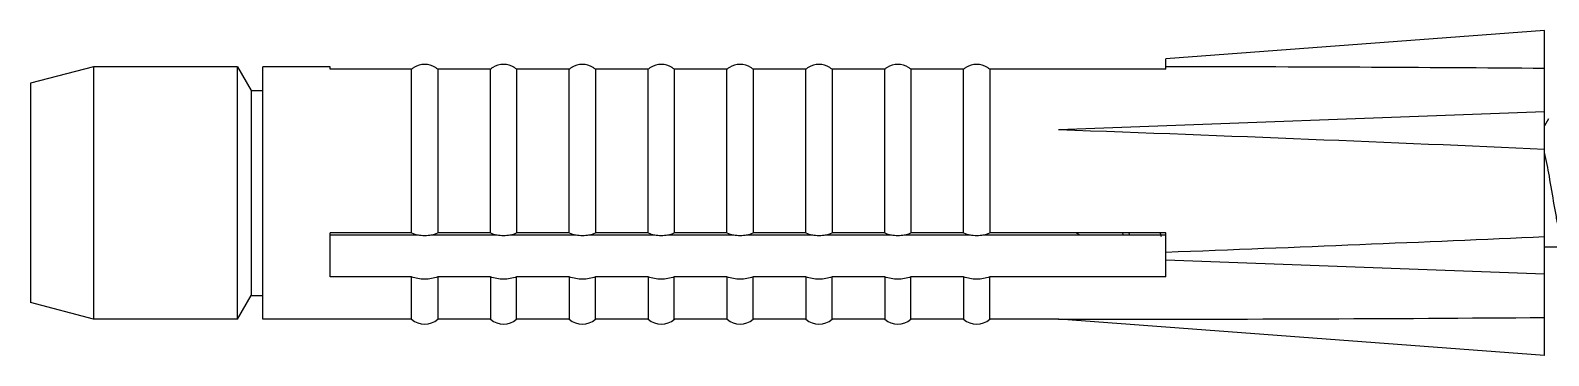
# Model space of a CAD drawing. Header units: millimetres. Extents: x 7820 to 8643, y -320 to 1669.
# Drawn here: x 7922.77 to 7937.21, y -164.96 to -161.87 of the extents above; entities that cross this region are included whole.
import ezdxf

# ---------------------------------------------------------------- set-up
doc = ezdxf.new("R2010")
doc.units = ezdxf.units.MM
doc.header["$MEASUREMENT"] = 0
doc.layers.add('AXES', color=7, linetype='Continuous')
doc.layers.add('GEOM', color=7, linetype='Continuous')

msp = doc.modelspace()

# ---------------------------------------------------------------- linework, layer by layer
at = {"linetype": 'Continuous'}
for p, q in [((7937.21, -162.712), (7937.171, -162.779)), ((7937.171, -163.93), (7937.368, -163.93))]:
    msp.add_line(p, q, dxfattribs=at)
at = {"layer": 'AXES', "linetype": 'Continuous'}
for p, q in [((7937.171, -161.872), (7933.571, -162.141)), ((7937.171, -164.962), (7937.171, -161.872)), ((7923.371, -162.217), (7922.771, -162.375)), ((7923.371, -162.217), (7923.371, -164.617)), ((7924.741, -162.217), (7923.371, -162.217)), ((7925.621, -162.217), (7924.981, -162.217)), ((7922.771, -162.375), (7922.771, -164.459)), ((7937.171, -162.645), (7932.551, -162.817)), ((7937.171, -164.19), (7933.571, -164.055)), ((7923.371, -164.617), (7922.771, -164.459)), ((7924.741, -164.617), (7923.371, -164.617)), ((7926.396, -164.617), (7924.981, -164.617)), ((7927.146, -164.617), (7926.645, -164.617)), ((7927.896, -164.617), (7927.395, -164.617)), ((7928.646, -164.617), (7928.145, -164.617)), ((7929.396, -164.617), (7928.895, -164.617)), ((7930.146, -164.617), (7929.645, -164.617)), ((7930.896, -164.617), (7930.395, -164.617)), ((7931.646, -164.617), (7931.145, -164.617)), ((7932.551, -164.617), (7931.895, -164.617)), ((7937.171, -164.962), (7932.551, -164.617))]:
    msp.add_line(p, q, dxfattribs=at)
for major_axis, ratio, start_param, end_param in [((32.742, 0.59), 0.031922, 0.886232, 1.021097), ((32.742, -0.612), 0.031533, 0.887396, 1.058391), ((32.742, 0.612), 0.031533, -1.022261, -0.887396), ((32.742, -0.59), 0.031922, -1.057227, -0.886232)]:
    msp.add_ellipse((7916.481, -163.417), major_axis=major_axis, ratio=ratio, start_param=start_param, end_param=end_param, dxfattribs=at)
at = {"layer": 'GEOM', "linetype": 'Continuous'}
for p, q in [((7933.571, -162.242), (7933.571, -162.141)), ((7924.741, -164.617), (7924.741, -162.217)), ((7924.741, -162.217), (7924.871, -162.442)), ((7924.981, -164.617), (7924.981, -162.217)), ((7925.621, -162.242), (7925.621, -162.217)), ((7926.396, -162.242), (7925.621, -162.242)), ((7926.396, -163.797), (7926.396, -162.242)), ((7926.645, -162.242), (7926.645, -163.797)), ((7927.146, -162.242), (7926.645, -162.242)), ((7927.146, -163.797), (7927.146, -162.242)), ((7927.395, -162.242), (7927.395, -163.797)), ((7927.896, -162.242), (7927.395, -162.242)), ((7927.896, -163.797), (7927.896, -162.242)), ((7928.145, -162.242), (7928.145, -163.797)), ((7928.646, -162.242), (7928.145, -162.242)), ((7928.646, -163.797), (7928.646, -162.242)), ((7928.895, -162.242), (7928.895, -163.797)), ((7929.396, -162.242), (7928.895, -162.242)), ((7929.396, -163.797), (7929.396, -162.242)), ((7929.645, -162.242), (7929.645, -163.797)), ((7930.146, -162.242), (7929.645, -162.242)), ((7930.146, -163.797), (7930.146, -162.242)), ((7930.395, -162.242), (7930.395, -163.797)), ((7930.896, -162.242), (7930.395, -162.242)), ((7930.896, -163.797), (7930.896, -162.242)), ((7931.145, -162.242), (7931.145, -163.797)), ((7931.646, -162.242), (7931.145, -162.242)), ((7931.646, -163.797), (7931.646, -162.242)), ((7931.895, -162.242), (7931.895, -163.797)), ((7933.571, -162.242), (7931.895, -162.242)), ((7924.871, -162.442), (7924.871, -164.392)), ((7924.871, -162.442), (7924.981, -162.442)), ((7925.621, -164.213), (7925.621, -163.797)), ((7926.396, -163.797), (7925.621, -163.797)), ((7925.621, -163.815), (7926.461, -163.815)), ((7926.58, -163.815), (7927.211, -163.815)), ((7927.146, -163.797), (7926.645, -163.797)), ((7927.33, -163.815), (7927.961, -163.815)), ((7927.896, -163.797), (7927.395, -163.797)), ((7928.08, -163.815), (7928.711, -163.815)), ((7928.646, -163.797), (7928.145, -163.797)), ((7928.83, -163.815), (7929.461, -163.815)), ((7929.396, -163.797), (7928.895, -163.797)), ((7929.58, -163.815), (7930.211, -163.815)), ((7930.146, -163.797), (7929.645, -163.797)), ((7930.33, -163.815), (7930.961, -163.815)), ((7930.896, -163.797), (7930.395, -163.797)), ((7931.08, -163.815), (7931.711, -163.815)), ((7931.646, -163.797), (7931.145, -163.797)), ((7931.83, -163.815), (7933.571, -163.815)), ((7933.571, -163.797), (7931.895, -163.797)), ((7932.75, -163.815), (7932.713, -163.797)), ((7933.571, -164.213), (7933.571, -163.797)), ((7926.396, -164.213), (7925.621, -164.213)), ((7926.396, -164.617), (7926.396, -164.213)), ((7926.645, -164.213), (7926.645, -164.617)), ((7927.146, -164.213), (7926.645, -164.213)), ((7927.146, -164.213), (7927.146, -164.617)), ((7927.395, -164.617), (7927.395, -164.213)), ((7927.896, -164.213), (7927.395, -164.213)), ((7927.896, -164.213), (7927.896, -164.617)), ((7928.145, -164.617), (7928.145, -164.213)), ((7928.646, -164.213), (7928.145, -164.213)), ((7928.646, -164.213), (7928.646, -164.617)), ((7928.895, -164.617), (7928.895, -164.213)), ((7929.396, -164.213), (7928.895, -164.213)), ((7929.396, -164.213), (7929.396, -164.617)), ((7929.645, -164.617), (7929.645, -164.213)), ((7930.146, -164.213), (7929.645, -164.213)), ((7930.146, -164.213), (7930.146, -164.617)), ((7930.395, -164.617), (7930.395, -164.213)), ((7930.896, -164.213), (7930.395, -164.213)), ((7930.896, -164.213), (7930.896, -164.617)), ((7931.145, -164.617), (7931.145, -164.213)), ((7931.646, -164.213), (7931.145, -164.213)), ((7931.646, -164.213), (7931.646, -164.617)), ((7931.895, -164.617), (7931.895, -164.213)), ((7933.571, -164.213), (7931.895, -164.213)), ((7924.741, -164.617), (7924.871, -164.392)), ((7924.871, -164.392), (7924.981, -164.392))]:
    msp.add_line(p, q, dxfattribs=at)
for centre, radius, start, end in [((7926.523, -162.39), 0.195, 122.2296, 130.285), ((7926.521, -162.387), 0.192, 57.6749, 122.2978), ((7926.519, -162.39), 0.195, 49.715, 57.7435), ((7927.273, -162.39), 0.195, 122.2296, 130.285), ((7927.271, -162.387), 0.192, 57.6749, 122.2978), ((7927.269, -162.39), 0.195, 49.715, 57.7435), ((7928.023, -162.39), 0.195, 122.2296, 130.285), ((7928.021, -162.387), 0.192, 57.6749, 122.2978), ((7928.019, -162.39), 0.195, 49.715, 57.7435), ((7928.773, -162.39), 0.195, 122.2296, 130.285), ((7928.771, -162.387), 0.192, 57.6749, 122.2978), ((7928.769, -162.39), 0.195, 49.715, 57.7435), ((7929.523, -162.39), 0.195, 122.2296, 130.285), ((7929.521, -162.387), 0.192, 57.6749, 122.2978), ((7929.519, -162.39), 0.195, 49.715, 57.7435), ((7930.273, -162.39), 0.195, 122.2296, 130.285), ((7930.271, -162.387), 0.192, 57.6749, 122.2978), ((7930.269, -162.39), 0.195, 49.715, 57.7435), ((7931.023, -162.39), 0.195, 122.2296, 130.285), ((7931.021, -162.387), 0.192, 57.6749, 122.2978), ((7931.019, -162.39), 0.195, 49.715, 57.7435), ((7931.773, -162.39), 0.195, 122.2296, 130.285), ((7931.771, -162.387), 0.192, 57.6749, 122.2978), ((7931.769, -162.39), 0.195, 49.715, 57.7435), ((7937.773, -163.144), 4.66, 188.0656, 188.285), ((7934.388, -163.504), 1.206, 194.1085, 194.9747), ((7934.684, -163.505), 1.205, 194.11, 194.9756), ((7934.459, -163.565), 0.972, 194.977, 195.8593), ((7926.521, -164.467), 0.195, 230.2849, 309.7151), ((7927.271, -164.467), 0.195, 230.2849, 309.7151), ((7928.021, -164.467), 0.195, 230.2849, 309.7151), ((7928.771, -164.467), 0.195, 230.2849, 309.7151), ((7929.521, -164.467), 0.195, 230.2849, 309.7151), ((7930.271, -164.467), 0.195, 230.2849, 309.7151), ((7931.021, -164.467), 0.195, 230.2849, 309.7151), ((7931.771, -164.467), 0.195, 230.2849, 309.7151)]:
    msp.add_arc(centre, radius, start, end, dxfattribs=at)
for points, knots in [([(7937.355, -163.91), (7937.345, -163.893), (7937.328, -163.845), (7937.307, -163.761), (7937.285, -163.652), (7937.255, -163.482), (7937.22, -163.273), (7937.19, -163.107), (7937.171, -163.033)], [0, 0, 0, 0, 0.066765, 0.166228, 0.292612, 0.437552, 0.742901, 1, 1, 1, 1]), ([(7926.396, -163.797), (7926.435, -163.814), (7926.521, -163.827), (7926.607, -163.814), (7926.645, -163.797)], [0, 0, 0, 0, 0.5, 1, 1, 1, 1]), ([(7927.146, -163.797), (7927.185, -163.814), (7927.271, -163.827), (7927.357, -163.814), (7927.395, -163.797)], [0, 0, 0, 0, 0.5, 1, 1, 1, 1]), ([(7927.896, -163.797), (7927.935, -163.814), (7928.021, -163.827), (7928.107, -163.814), (7928.145, -163.797)], [0, 0, 0, 0, 0.5, 1, 1, 1, 1]), ([(7928.646, -163.797), (7928.685, -163.814), (7928.771, -163.827), (7928.857, -163.814), (7928.895, -163.797)], [0, 0, 0, 0, 0.5, 1, 1, 1, 1]), ([(7929.396, -163.797), (7929.435, -163.814), (7929.521, -163.827), (7929.607, -163.814), (7929.645, -163.797)], [0, 0, 0, 0, 0.5, 1, 1, 1, 1]), ([(7930.146, -163.797), (7930.185, -163.814), (7930.271, -163.827), (7930.357, -163.814), (7930.395, -163.797)], [0, 0, 0, 0, 0.5, 1, 1, 1, 1]), ([(7930.896, -163.797), (7930.935, -163.814), (7931.021, -163.827), (7931.107, -163.814), (7931.145, -163.797)], [0, 0, 0, 0, 0.5, 1, 1, 1, 1]), ([(7931.646, -163.797), (7931.685, -163.814), (7931.771, -163.827), (7931.857, -163.814), (7931.895, -163.797)], [0, 0, 0, 0, 0.5, 1, 1, 1, 1]), ([(7926.645, -164.213), (7926.607, -164.23), (7926.521, -164.242), (7926.435, -164.23), (7926.396, -164.213)], [0, 0, 0, 0, 0.5, 1, 1, 1, 1]), ([(7927.395, -164.213), (7927.357, -164.23), (7927.271, -164.242), (7927.185, -164.23), (7927.146, -164.213)], [0, 0, 0, 0, 0.5, 1, 1, 1, 1]), ([(7928.145, -164.213), (7928.107, -164.23), (7928.021, -164.242), (7927.935, -164.23), (7927.896, -164.213)], [0, 0, 0, 0, 0.5, 1, 1, 1, 1]), ([(7928.895, -164.213), (7928.857, -164.23), (7928.771, -164.242), (7928.685, -164.23), (7928.646, -164.213)], [0, 0, 0, 0, 0.5, 1, 1, 1, 1]), ([(7929.645, -164.213), (7929.607, -164.23), (7929.521, -164.242), (7929.435, -164.23), (7929.396, -164.213)], [0, 0, 0, 0, 0.5, 1, 1, 1, 1]), ([(7930.395, -164.213), (7930.357, -164.23), (7930.271, -164.242), (7930.185, -164.23), (7930.146, -164.213)], [0, 0, 0, 0, 0.5, 1, 1, 1, 1]), ([(7931.145, -164.213), (7931.107, -164.23), (7931.021, -164.242), (7930.935, -164.23), (7930.896, -164.213)], [0, 0, 0, 0, 0.5, 1, 1, 1, 1]), ([(7931.895, -164.213), (7931.857, -164.23), (7931.771, -164.242), (7931.685, -164.23), (7931.646, -164.213)], [0, 0, 0, 0, 0.5, 1, 1, 1, 1])]:
    msp.add_open_spline(points, degree=3, knots=knots, dxfattribs=at)

doc.saveas('drawing.dxf')
